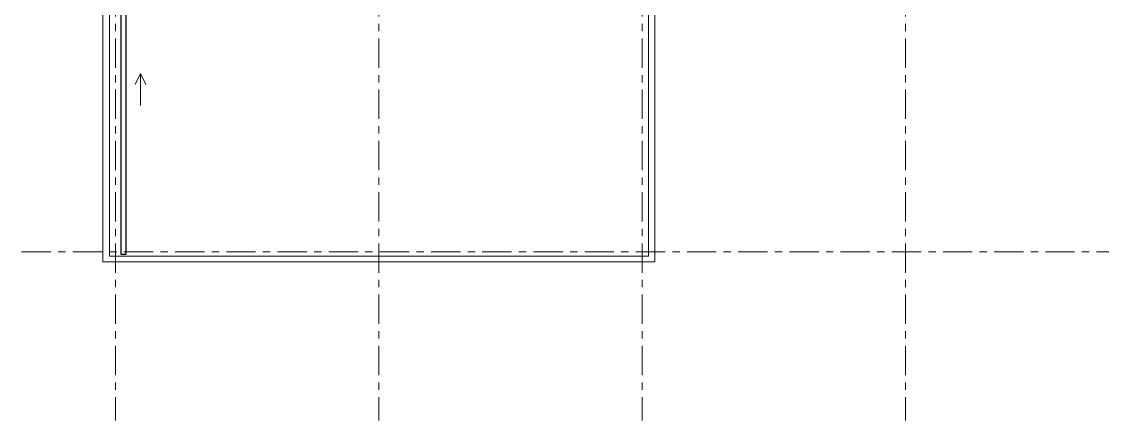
# Model space of a CAD drawing. Header units: millimetres. Extents: x 401980 to 1130603, y 21610 to 442280.
# Drawn here: x 910592 to 940151, y 100314 to 111208 of the extents above; entities that cross this region are included whole.
import ezdxf

# ---------------------------------------------------------------- set-up
doc = ezdxf.new("R2010")
doc.units = ezdxf.units.MM
doc.header["$LTSCALE"] = 100
doc.linetypes.add('IDA - Grid Line', pattern=[14, 8, -2, 2, -2])
doc.linetypes.add('IDA - Hidden 2-1', pattern=[750, 500, -250])
for name, color, linetype, lineweight in [('A-_DETA----_E-4', 8, 'IDA - Hidden 2-1', 9), ('A-_WALL----_E', 8, 'Continuous', 9), ('S-_ANOTGRID_E-1', 8, 'IDA - Grid Line', 9)]:
    doc.layers.add(name, color=color, linetype=linetype, lineweight=lineweight)
doc.layers.add('E-P-Iso-DB', color=1, linetype='Continuous')

# ---------------------------------------------------------------- blocks, each defined once
blk = doc.blocks.new('Archi 3')
at = {"color": 8}
for p, q in [((913301, 184202), (913301, 104852)), ((913451, 104852), (913451, 184202)), ((913301, 104852), (913451, 104852))]:
    blk.add_line(p, q, dxfattribs=at)
at = {"layer": 'A-_DETA----_E-4', "color": 8}
for q in [(913699, 109487), (913699, 109487), (913843, 108915), (913987, 109487), (913843, 108915), (913987, 109487)]:
    blk.add_line((913843, 109795), q, dxfattribs=at)
at = {"layer": 'A-_WALL----_E', "color": 8}
for p, q in [((912814, 104646), (912814, 184396)), ((912994, 184246), (912994, 104796)), ((927734, 104796), (927734, 123371)), ((927914, 123221), (927914, 104646)), ((912814, 104646), (913039, 104646)), ((912994, 104796), (927734, 104796)), ((927689, 104646), (913039, 104646)), ((927689, 104646), (927914, 104646))]:
    blk.add_line(p, q, dxfattribs=at)
at = {"layer": 'S-_ANOTGRID_E-1', "color": 8}
for p, q in [((913164, 203149), (913164, 100314)), ((920364, 203149), (920364, 100314)), ((927564, 203149), (927564, 100314)), ((934764, 203149), (934764, 100314)), ((910592, 104921), (957417, 104921))]:
    blk.add_line(p, q, dxfattribs=at)

msp = doc.modelspace()

# ---------------------------------------------------------------- block references
at = {"layer": 'E-P-Iso-DB', "color": 8}
msp.add_blockref('Archi 3', (0, 0), dxfattribs=at)

doc.saveas('drawing.dxf')
